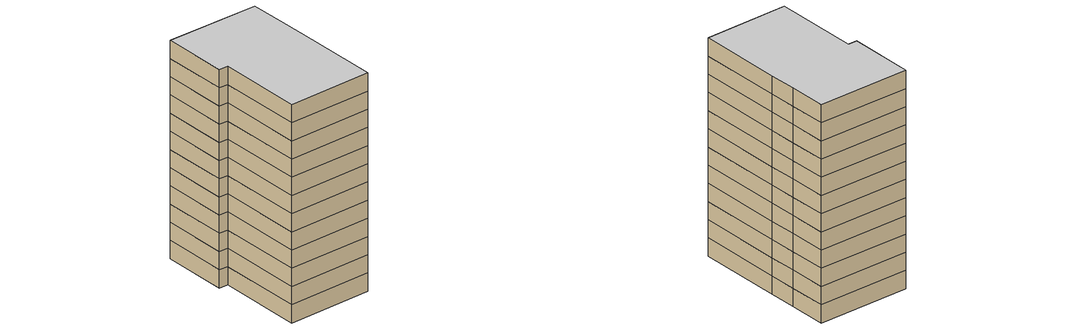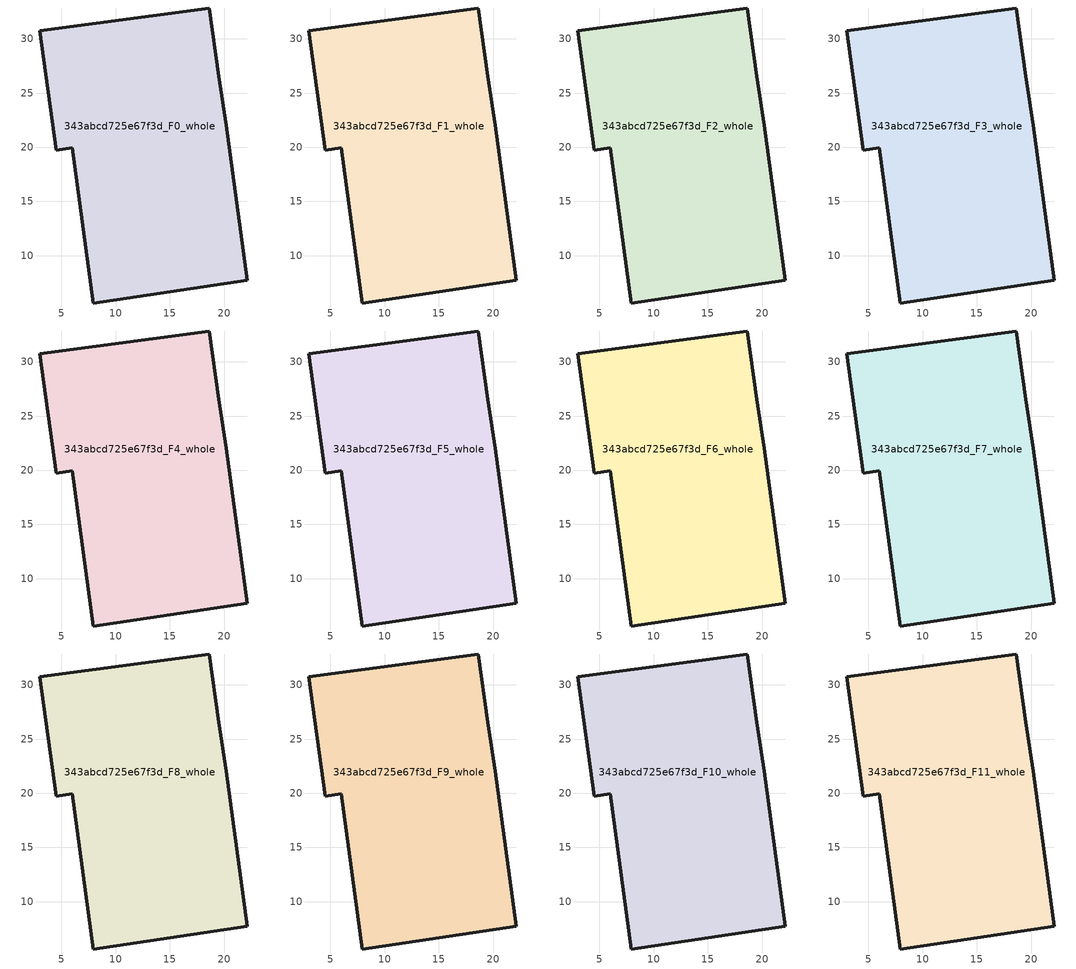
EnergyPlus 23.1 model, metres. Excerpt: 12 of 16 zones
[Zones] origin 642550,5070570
343abcd725e67f3d_F0_whole
 floor ground (EU_floor_Construction): 18.63,32.85 19.52,26.55 20.22,22.04 22.12,7.73 7.91,5.64 6.01,19.95 4.51,19.75 3.01,30.76 z0
 wall outside (EU_wall_Construction): 4.51,19.75 6.01,19.95 7.91,5.64 22.12,7.73 20.22,22.04 19.52,26.55 18.63,32.85 3.01,30.76 4.51,19.75 z0:3
343abcd725e67f3d_F1_whole
 floor to 343abcd725e67f3d_F0_whole (EU_floor_Construction): 18.63,32.85 19.52,26.55 20.22,22.04 22.12,7.73 7.91,5.64 6.01,19.95 4.51,19.75 3.01,30.76 z3
 wall outside (EU_wall_Construction): 4.51,19.75 6.01,19.95 7.91,5.64 22.12,7.73 20.22,22.04 19.52,26.55 18.63,32.85 3.01,30.76 4.51,19.75 z3:6
343abcd725e67f3d_F2_whole
 floor to 343abcd725e67f3d_F1_whole (EU_floor_Construction): 18.63,32.85 19.52,26.55 20.22,22.04 22.12,7.73 7.91,5.64 6.01,19.95 4.51,19.75 3.01,30.76 z6
 wall outside (EU_wall_Construction): 4.51,19.75 6.01,19.95 7.91,5.64 22.12,7.73 20.22,22.04 19.52,26.55 18.63,32.85 3.01,30.76 4.51,19.75 z6:9
343abcd725e67f3d_F3_whole
 floor to 343abcd725e67f3d_F2_whole (EU_floor_Construction): 18.63,32.85 19.52,26.55 20.22,22.04 22.12,7.73 7.91,5.64 6.01,19.95 4.51,19.75 3.01,30.76 z9
 wall outside (EU_wall_Construction): 4.51,19.75 6.01,19.95 7.91,5.64 22.12,7.73 20.22,22.04 19.52,26.55 18.63,32.85 3.01,30.76 4.51,19.75 z9:12
343abcd725e67f3d_F4_whole
 floor to 343abcd725e67f3d_F3_whole (EU_floor_Construction): 18.63,32.85 19.52,26.55 20.22,22.04 22.12,7.73 7.91,5.64 6.01,19.95 4.51,19.75 3.01,30.76 z12
 wall outside (EU_wall_Construction): 4.51,19.75 6.01,19.95 7.91,5.64 22.12,7.73 20.22,22.04 19.52,26.55 18.63,32.85 3.01,30.76 4.51,19.75 z12:15
343abcd725e67f3d_F5_whole
 floor to 343abcd725e67f3d_F4_whole (EU_floor_Construction): 18.63,32.85 19.52,26.55 20.22,22.04 22.12,7.73 7.91,5.64 6.01,19.95 4.51,19.75 3.01,30.76 z15
 wall outside (EU_wall_Construction): 4.51,19.75 6.01,19.95 7.91,5.64 22.12,7.73 20.22,22.04 19.52,26.55 18.63,32.85 3.01,30.76 4.51,19.75 z15:18
343abcd725e67f3d_F6_whole
 floor to 343abcd725e67f3d_F5_whole (EU_floor_Construction): 18.63,32.85 19.52,26.55 20.22,22.04 22.12,7.73 7.91,5.64 6.01,19.95 4.51,19.75 3.01,30.76 z18
 wall outside (EU_wall_Construction): 4.51,19.75 6.01,19.95 7.91,5.64 22.12,7.73 20.22,22.04 19.52,26.55 18.63,32.85 3.01,30.76 4.51,19.75 z18:21
343abcd725e67f3d_F7_whole
 floor to 343abcd725e67f3d_F6_whole (EU_floor_Construction): 18.63,32.85 19.52,26.55 20.22,22.04 22.12,7.73 7.91,5.64 6.01,19.95 4.51,19.75 3.01,30.76 z21
 wall outside (EU_wall_Construction): 4.51,19.75 6.01,19.95 7.91,5.64 22.12,7.73 20.22,22.04 19.52,26.55 18.63,32.85 3.01,30.76 4.51,19.75 z21:24
343abcd725e67f3d_F8_whole
 floor to 343abcd725e67f3d_F7_whole (EU_floor_Construction): 18.63,32.85 19.52,26.55 20.22,22.04 22.12,7.73 7.91,5.64 6.01,19.95 4.51,19.75 3.01,30.76 z24
 wall outside (EU_wall_Construction): 4.51,19.75 6.01,19.95 7.91,5.64 22.12,7.73 20.22,22.04 19.52,26.55 18.63,32.85 3.01,30.76 4.51,19.75 z24:27
343abcd725e67f3d_F9_whole
 floor to 343abcd725e67f3d_F8_whole (EU_floor_Construction): 18.63,32.85 19.52,26.55 20.22,22.04 22.12,7.73 7.91,5.64 6.01,19.95 4.51,19.75 3.01,30.76 z27
 wall outside (EU_wall_Construction): 4.51,19.75 6.01,19.95 7.91,5.64 22.12,7.73 20.22,22.04 19.52,26.55 18.63,32.85 3.01,30.76 4.51,19.75 z27:30
343abcd725e67f3d_F10_whole
 floor to 343abcd725e67f3d_F9_whole (EU_floor_Construction): 18.63,32.85 19.52,26.55 20.22,22.04 22.12,7.73 7.91,5.64 6.01,19.95 4.51,19.75 3.01,30.76 z30
 wall outside (EU_wall_Construction): 4.51,19.75 6.01,19.95 7.91,5.64 22.12,7.73 20.22,22.04 19.52,26.55 18.63,32.85 3.01,30.76 4.51,19.75 z30:33
343abcd725e67f3d_F11_whole
 floor to 343abcd725e67f3d_F10_whole (EU_floor_Construction): 18.63,32.85 19.52,26.55 20.22,22.04 22.12,7.73 7.91,5.64 6.01,19.95 4.51,19.75 3.01,30.76 z33
 wall outside (EU_wall_Construction): 4.51,19.75 6.01,19.95 7.91,5.64 22.12,7.73 20.22,22.04 19.52,26.55 18.63,32.85 3.01,30.76 4.51,19.75 z33:36
 ceiling to 343abcd725e67f3d_F12_whole (EU_floor_Construction): 22.12,7.73 20.22,22.04 19.52,26.55 18.63,32.85 3.01,30.76 4.51,19.75 6.01,19.95 7.91,5.64 z36
[Building]
EU S2 Campaign: North Axis=0; Terrain=City; Solar Distribution=FullExterior
[Site:Location]
Lyon-Bron: Latitude=45.75; Longitude=5; Time Zone=1; Elevation=198
[SizingPeriod:WeatherFileDays]
AnnualSizingPeriod: Begin Month=1; Begin Day of Month=1; End Month=12; End Day of Month=31; Day of Week for Start Day=Monday; Use Weather File Daylight Saving Period=No; Use Weather File Rain and Snow Indicators=No
[MATERIAL]
EU_InternalMass_Material: Roughness=MediumRough; Thickness=0.1; Conductivity=1; Density=1800; Specific Heat=900; Thermal Absorptance=0.9; Solar Absorptance=0.7; Visible Absorptance=0.7
[MATERIAL:NOMASS] Roughness=MediumRough; Thermal Absorptance=0.9; Solar Absorptance=0.7; Visible Absorptance=0.7
Name | Thermal Resistance
EU_wall_NoMass | 1.15691
EU_floor_NoMass | 1.78277
[CONSTRUCTION]
EU_wall_Construction: EU_wall_NoMass
EU_floor_Construction: EU_floor_NoMass
EU_InternalMass_Construction: EU_InternalMass_Material
[ZONE] Type=1; Multiplier=1; Ceiling Height=autocalculate; Volume=1144.72; Floor Area=autocalculate; Part of Total Floor Area=Yes
343abcd725e67f3d_F0_whole; 343abcd725e67f3d_F1_whole; 343abcd725e67f3d_F2_whole; 343abcd725e67f3d_F3_whole; 343abcd725e67f3d_F4_whole; 343abcd725e67f3d_F5_whole; 343abcd725e67f3d_F6_whole; 343abcd725e67f3d_F7_whole; 343abcd725e67f3d_F8_whole; 343abcd725e67f3d_F9_whole; 343abcd725e67f3d_F10_whole; 343abcd725e67f3d_F11_whole
[INTERNALMASS] Construction=EU_InternalMass_Construction; Surface Area=381.573
Name | Zone or ZoneList
343abcd725e67f3d_F0_whole_EU_InternalMass | 343abcd725e67f3d_F0_whole
343abcd725e67f3d_F1_whole_EU_InternalMass | 343abcd725e67f3d_F1_whole
343abcd725e67f3d_F2_whole_EU_InternalMass | 343abcd725e67f3d_F2_whole
343abcd725e67f3d_F3_whole_EU_InternalMass | 343abcd725e67f3d_F3_whole
343abcd725e67f3d_F4_whole_EU_InternalMass | 343abcd725e67f3d_F4_whole
343abcd725e67f3d_F5_whole_EU_InternalMass | 343abcd725e67f3d_F5_whole
343abcd725e67f3d_F6_whole_EU_InternalMass | 343abcd725e67f3d_F6_whole
343abcd725e67f3d_F7_whole_EU_InternalMass | 343abcd725e67f3d_F7_whole
343abcd725e67f3d_F8_whole_EU_InternalMass | 343abcd725e67f3d_F8_whole
343abcd725e67f3d_F9_whole_EU_InternalMass | 343abcd725e67f3d_F9_whole
343abcd725e67f3d_F10_whole_EU_InternalMass | 343abcd725e67f3d_F10_whole
343abcd725e67f3d_F11_whole_EU_InternalMass | 343abcd725e67f3d_F11_whole
[OTHEREQUIPMENT] Fuel Type=Electricity; Design Level Calculation Method=Watts/Area; Power per Zone Floor Area=1; Fraction Latent=0; Fraction Radiant=0; Fraction Lost=0; Carbon Dioxide Generation Rate=0; EndUse Subcategory=EU_Step8_InternalGains
Name | Zone or ZoneList or Space or SpaceList | Schedule
EU_Step8_InternalGain_343abcd725e67f3d_F0_whole_f000 | 343abcd725e67f3d_F0_whole | EU_Step8_GainSchedule_343abcd725e67f3d_F0_whole_f000
EU_Step8_InternalGain_343abcd725e67f3d_F1_whole_f000 | 343abcd725e67f3d_F1_whole | EU_Step8_GainSchedule_343abcd725e67f3d_F1_whole_f000
EU_Step8_InternalGain_343abcd725e67f3d_F2_whole_f000 | 343abcd725e67f3d_F2_whole | EU_Step8_GainSchedule_343abcd725e67f3d_F2_whole_f000
EU_Step8_InternalGain_343abcd725e67f3d_F3_whole_f000 | 343abcd725e67f3d_F3_whole | EU_Step8_GainSchedule_343abcd725e67f3d_F3_whole_f000
EU_Step8_InternalGain_343abcd725e67f3d_F4_whole_f000 | 343abcd725e67f3d_F4_whole | EU_Step8_GainSchedule_343abcd725e67f3d_F4_whole_f000
EU_Step8_InternalGain_343abcd725e67f3d_F5_whole_f000 | 343abcd725e67f3d_F5_whole | EU_Step8_GainSchedule_343abcd725e67f3d_F5_whole_f000
EU_Step8_InternalGain_343abcd725e67f3d_F6_whole_f000 | 343abcd725e67f3d_F6_whole | EU_Step8_GainSchedule_343abcd725e67f3d_F6_whole_f000
EU_Step8_InternalGain_343abcd725e67f3d_F7_whole_f000 | 343abcd725e67f3d_F7_whole | EU_Step8_GainSchedule_343abcd725e67f3d_F7_whole_f000
EU_Step8_InternalGain_343abcd725e67f3d_F8_whole_f000 | 343abcd725e67f3d_F8_whole | EU_Step8_GainSchedule_343abcd725e67f3d_F8_whole_f000
EU_Step8_InternalGain_343abcd725e67f3d_F9_whole_f000 | 343abcd725e67f3d_F9_whole | EU_Step8_GainSchedule_343abcd725e67f3d_F9_whole_f000
EU_Step8_InternalGain_343abcd725e67f3d_F10_whole_f000 | 343abcd725e67f3d_F10_whole | EU_Step8_GainSchedule_343abcd725e67f3d_F10_whole_f000
EU_Step8_InternalGain_343abcd725e67f3d_F11_whole_f000 | 343abcd725e67f3d_F11_whole | EU_Step8_GainSchedule_343abcd725e67f3d_F11_whole_f000
[ZONEVENTILATION:DESIGNFLOWRATE] Schedule=EU_AlwaysOn; Design Flow Rate Calculation Method=AirChanges/Hour; Air Changes per Hour=0.551728; Ventilation Type=Natural; Fan Pressure Rise=0; Fan Total Efficiency=1; Constant Term Coefficient=1; Temperature Term Coefficient=0; Velocity Term Coefficient=0; Velocity Squared Term Coefficient=0; Minimum Indoor Temperature=-100; Maximum Indoor Temperature=100; Delta Temperature=-100; Minimum Outdoor Temperature=-100; Maximum Outdoor Temperature=100; Maximum Wind Speed=40
Name | Zone or ZoneList or Space or SpaceList
EU_ConstantAir_343abcd725e67f3d_F0_whole | 343abcd725e67f3d_F0_whole
EU_ConstantAir_343abcd725e67f3d_F1_whole | 343abcd725e67f3d_F1_whole
EU_ConstantAir_343abcd725e67f3d_F2_whole | 343abcd725e67f3d_F2_whole
EU_ConstantAir_343abcd725e67f3d_F3_whole | 343abcd725e67f3d_F3_whole
EU_ConstantAir_343abcd725e67f3d_F4_whole | 343abcd725e67f3d_F4_whole
EU_ConstantAir_343abcd725e67f3d_F5_whole | 343abcd725e67f3d_F5_whole
EU_ConstantAir_343abcd725e67f3d_F6_whole | 343abcd725e67f3d_F6_whole
EU_ConstantAir_343abcd725e67f3d_F7_whole | 343abcd725e67f3d_F7_whole
EU_ConstantAir_343abcd725e67f3d_F8_whole | 343abcd725e67f3d_F8_whole
EU_ConstantAir_343abcd725e67f3d_F9_whole | 343abcd725e67f3d_F9_whole
EU_ConstantAir_343abcd725e67f3d_F10_whole | 343abcd725e67f3d_F10_whole
EU_ConstantAir_343abcd725e67f3d_F11_whole | 343abcd725e67f3d_F11_whole
[HVACTEMPLATE:THERMOSTAT] Constant Heating Setpoint=20; Constant Cooling Setpoint=50
EU_HeatOnly_343abcd725e67f3d_F0_whole; EU_HeatOnly_343abcd725e67f3d_F1_whole; EU_HeatOnly_343abcd725e67f3d_F2_whole; EU_HeatOnly_343abcd725e67f3d_F3_whole; EU_HeatOnly_343abcd725e67f3d_F4_whole; EU_HeatOnly_343abcd725e67f3d_F5_whole; EU_HeatOnly_343abcd725e67f3d_F6_whole; EU_HeatOnly_343abcd725e67f3d_F7_whole; EU_HeatOnly_343abcd725e67f3d_F8_whole; EU_HeatOnly_343abcd725e67f3d_F9_whole; EU_HeatOnly_343abcd725e67f3d_F10_whole; EU_HeatOnly_343abcd725e67f3d_F11_whole; EU_HeatOnly_343abcd725e67f3d_F12_whole; EU_HeatOnly_343abcd725e67f3d_F13_whole; EU_HeatOnly_343abcd725e67f3d_F14_whole; EU_HeatOnly_343abcd725e67f3d_F15_whole
[HVACTEMPLATE:ZONE:IDEALLOADSAIRSYSTEM] System Availability Schedule=EU_AlwaysOn; Maximum Heating Supply Air Temperature=50; Minimum Cooling Supply Air Temperature=13; Maximum Heating Supply Air Humidity Ratio=0.0156; Minimum Cooling Supply Air Humidity Ratio=0.0077; Heating Limit=NoLimit; Cooling Limit=NoLimit; Heating Availability Schedule=EU_AlwaysOn; Cooling Availability Schedule=EU_CoolingOff; Dehumidification Control Type=ConstantSensibleHeatRatio; Cooling Sensible Heat Ratio=0.7; Dehumidification Setpoint=60; Humidification Control Type=None; Humidification Setpoint=30; Outdoor Air Method=None; Outdoor Air Flow Rate per Person=0.00944; Outdoor Air Flow Rate per Zone Floor Area=0; Outdoor Air Flow Rate per Zone=0; Demand Controlled Ventilation Type=None; Outdoor Air Economizer Type=NoEconomizer; Heat Recovery Type=None; Sensible Heat Recovery Effectiveness=0.7; Latent Heat Recovery Effectiveness=0.65
Name | Template Thermostat
343abcd725e67f3d_F0_whole | EU_HeatOnly_343abcd725e67f3d_F0_whole
343abcd725e67f3d_F1_whole | EU_HeatOnly_343abcd725e67f3d_F1_whole
343abcd725e67f3d_F2_whole | EU_HeatOnly_343abcd725e67f3d_F2_whole
343abcd725e67f3d_F3_whole | EU_HeatOnly_343abcd725e67f3d_F3_whole
343abcd725e67f3d_F4_whole | EU_HeatOnly_343abcd725e67f3d_F4_whole
343abcd725e67f3d_F5_whole | EU_HeatOnly_343abcd725e67f3d_F5_whole
343abcd725e67f3d_F6_whole | EU_HeatOnly_343abcd725e67f3d_F6_whole
343abcd725e67f3d_F7_whole | EU_HeatOnly_343abcd725e67f3d_F7_whole
343abcd725e67f3d_F8_whole | EU_HeatOnly_343abcd725e67f3d_F8_whole
343abcd725e67f3d_F9_whole | EU_HeatOnly_343abcd725e67f3d_F9_whole
343abcd725e67f3d_F10_whole | EU_HeatOnly_343abcd725e67f3d_F10_whole
343abcd725e67f3d_F11_whole | EU_HeatOnly_343abcd725e67f3d_F11_whole
[SIZING:ZONE] Zone Cooling Design Supply Air Temperature Input Method=SupplyAirTemperature; Zone Cooling Design Supply Air Temperature=13; Zone Heating Design Supply Air Temperature Input Method=SupplyAirTemperature; Zone Heating Design Supply Air Temperature=50; Zone Cooling Design Supply Air Humidity Ratio=0.008; Zone Heating Design Supply Air Humidity Ratio=0.008; Cooling Design Air Flow Method=DesignDay; Cooling Design Air Flow Rate=0; Cooling Minimum Air Flow per Zone Floor Area=0.000762; Cooling Minimum Air Flow=0; Cooling Minimum Air Flow Fraction=0.2; Heating Design Air Flow Method=DesignDay; Heating Design Air Flow Rate=0; Heating Maximum Air Flow per Zone Floor Area=0.002032; Heating Maximum Air Flow=0.141576; Heating Maximum Air Flow Fraction=0.3; Account for Dedicated Outdoor Air System=No; Dedicated Outdoor Air System Control Strategy=NeutralSupplyAir; Dedicated Outdoor Air Low Setpoint Temperature for Design=autosize; Dedicated Outdoor Air High Setpoint Temperature for Design=autosize; Zone Load Sizing Method=Sensible Load Only No Latent Load; Zone Latent Cooling Design Supply Air Humidity Ratio Input Method=HumidityRatioDifference; Zone Cooling Design Supply Air Humidity Ratio Difference=0.005; Zone Latent Heating Design Supply Air Humidity Ratio Input Method=HumidityRatioDifference; Zone Humidification Design Supply Air Humidity Ratio Difference=0.005
343abcd725e67f3d_F0_whole; 343abcd725e67f3d_F1_whole; 343abcd725e67f3d_F2_whole; 343abcd725e67f3d_F3_whole; 343abcd725e67f3d_F4_whole; 343abcd725e67f3d_F5_whole; 343abcd725e67f3d_F6_whole; 343abcd725e67f3d_F7_whole; 343abcd725e67f3d_F8_whole; 343abcd725e67f3d_F9_whole; 343abcd725e67f3d_F10_whole; 343abcd725e67f3d_F11_whole
[SCHEDULE:CONSTANT]
Name | Hourly Value
EU_AlwaysOn | 1
EU_CoolingOff | 0
[SCHEDULE:FILE] Column Number=1; Rows to Skip at Top=0; Number of Hours of Data=8760; Column Separator=Comma; Interpolate to Timestep=No; Minutes per Item=60; Adjust Schedule for Daylight Savings=Yes
Name | File
EU_Step8_GainSchedule_343abcd725e67f3d_F0_whole_f000 | C:\Users\o_iseri\Desktop\OpenUBEM\openubem\outputs\eu_evidence\EU-11\FR-LYO-HAUTCOEURPENTES\idfs\343abcd725e67f3d\343abcd725e67f3d_F0_whole_f000_gain.csv
EU_Step8_GainSchedule_343abcd725e67f3d_F1_whole_f000 | C:\Users\o_iseri\Desktop\OpenUBEM\openubem\outputs\eu_evidence\EU-11\FR-LYO-HAUTCOEURPENTES\idfs\343abcd725e67f3d\343abcd725e67f3d_F1_whole_f000_gain.csv
EU_Step8_GainSchedule_343abcd725e67f3d_F2_whole_f000 | C:\Users\o_iseri\Desktop\OpenUBEM\openubem\outputs\eu_evidence\EU-11\FR-LYO-HAUTCOEURPENTES\idfs\343abcd725e67f3d\343abcd725e67f3d_F2_whole_f000_gain.csv
EU_Step8_GainSchedule_343abcd725e67f3d_F3_whole_f000 | C:\Users\o_iseri\Desktop\OpenUBEM\openubem\outputs\eu_evidence\EU-11\FR-LYO-HAUTCOEURPENTES\idfs\343abcd725e67f3d\343abcd725e67f3d_F3_whole_f000_gain.csv
EU_Step8_GainSchedule_343abcd725e67f3d_F4_whole_f000 | C:\Users\o_iseri\Desktop\OpenUBEM\openubem\outputs\eu_evidence\EU-11\FR-LYO-HAUTCOEURPENTES\idfs\343abcd725e67f3d\343abcd725e67f3d_F4_whole_f000_gain.csv
EU_Step8_GainSchedule_343abcd725e67f3d_F5_whole_f000 | C:\Users\o_iseri\Desktop\OpenUBEM\openubem\outputs\eu_evidence\EU-11\FR-LYO-HAUTCOEURPENTES\idfs\343abcd725e67f3d\343abcd725e67f3d_F5_whole_f000_gain.csv
EU_Step8_GainSchedule_343abcd725e67f3d_F6_whole_f000 | C:\Users\o_iseri\Desktop\OpenUBEM\openubem\outputs\eu_evidence\EU-11\FR-LYO-HAUTCOEURPENTES\idfs\343abcd725e67f3d\343abcd725e67f3d_F6_whole_f000_gain.csv
EU_Step8_GainSchedule_343abcd725e67f3d_F7_whole_f000 | C:\Users\o_iseri\Desktop\OpenUBEM\openubem\outputs\eu_evidence\EU-11\FR-LYO-HAUTCOEURPENTES\idfs\343abcd725e67f3d\343abcd725e67f3d_F7_whole_f000_gain.csv
EU_Step8_GainSchedule_343abcd725e67f3d_F8_whole_f000 | C:\Users\o_iseri\Desktop\OpenUBEM\openubem\outputs\eu_evidence\EU-11\FR-LYO-HAUTCOEURPENTES\idfs\343abcd725e67f3d\343abcd725e67f3d_F8_whole_f000_gain.csv
EU_Step8_GainSchedule_343abcd725e67f3d_F9_whole_f000 | C:\Users\o_iseri\Desktop\OpenUBEM\openubem\outputs\eu_evidence\EU-11\FR-LYO-HAUTCOEURPENTES\idfs\343abcd725e67f3d\343abcd725e67f3d_F9_whole_f000_gain.csv
EU_Step8_GainSchedule_343abcd725e67f3d_F10_whole_f000 | C:\Users\o_iseri\Desktop\OpenUBEM\openubem\outputs\eu_evidence\EU-11\FR-LYO-HAUTCOEURPENTES\idfs\343abcd725e67f3d\343abcd725e67f3d_F10_whole_f000_gain.csv
EU_Step8_GainSchedule_343abcd725e67f3d_F11_whole_f000 | C:\Users\o_iseri\Desktop\OpenUBEM\openubem\outputs\eu_evidence\EU-11\FR-LYO-HAUTCOEURPENTES\idfs\343abcd725e67f3d\343abcd725e67f3d_F11_whole_f000_gain.csv
